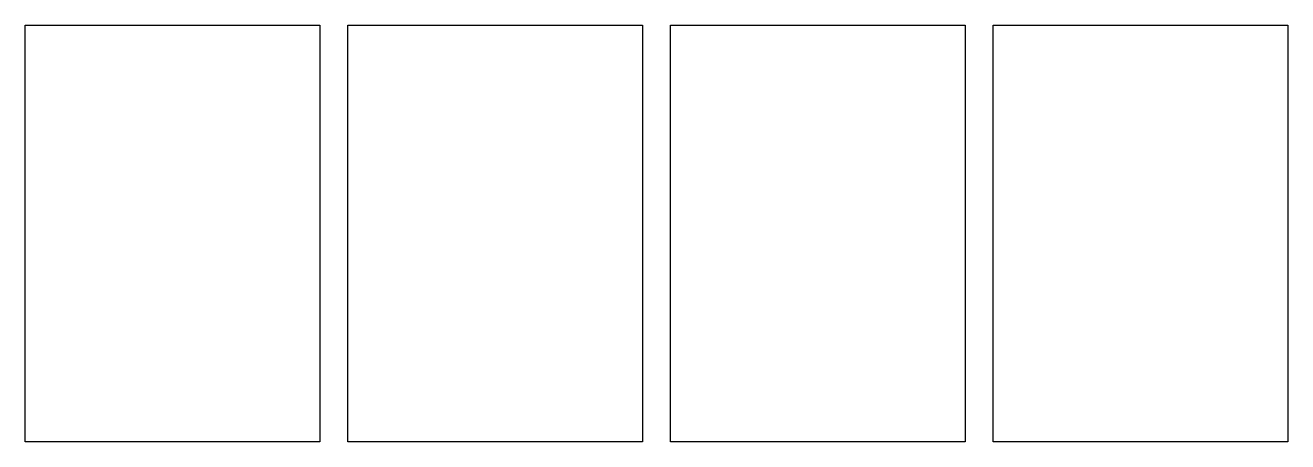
# Model space of a CAD drawing. Header units: millimetres. Extents: x 0 to 180000, y -640800 to -581400.
import ezdxf

# ---------------------------------------------------------------- set-up
doc = ezdxf.new("R2010")
doc.units = ezdxf.units.MM
doc.layers.add('print', color=5, linetype='Continuous', plot=False)

msp = doc.modelspace()

# ---------------------------------------------------------------- linework, layer by layer
at = {"layer": 'print'}
for points in [[(0, -581400), (42000, -581400), (42000, -640800), (0, -640800)], [(46000, -581400), (88000, -581400), (88000, -640800), (46000, -640800)], [(92000, -581400), (134000, -581400), (134000, -640800), (92000, -640800)], [(138000, -581400), (180000, -581400), (180000, -640800), (138000, -640800)]]:
    msp.add_lwpolyline(points, close=True, dxfattribs=at)

doc.saveas('drawing.dxf')
